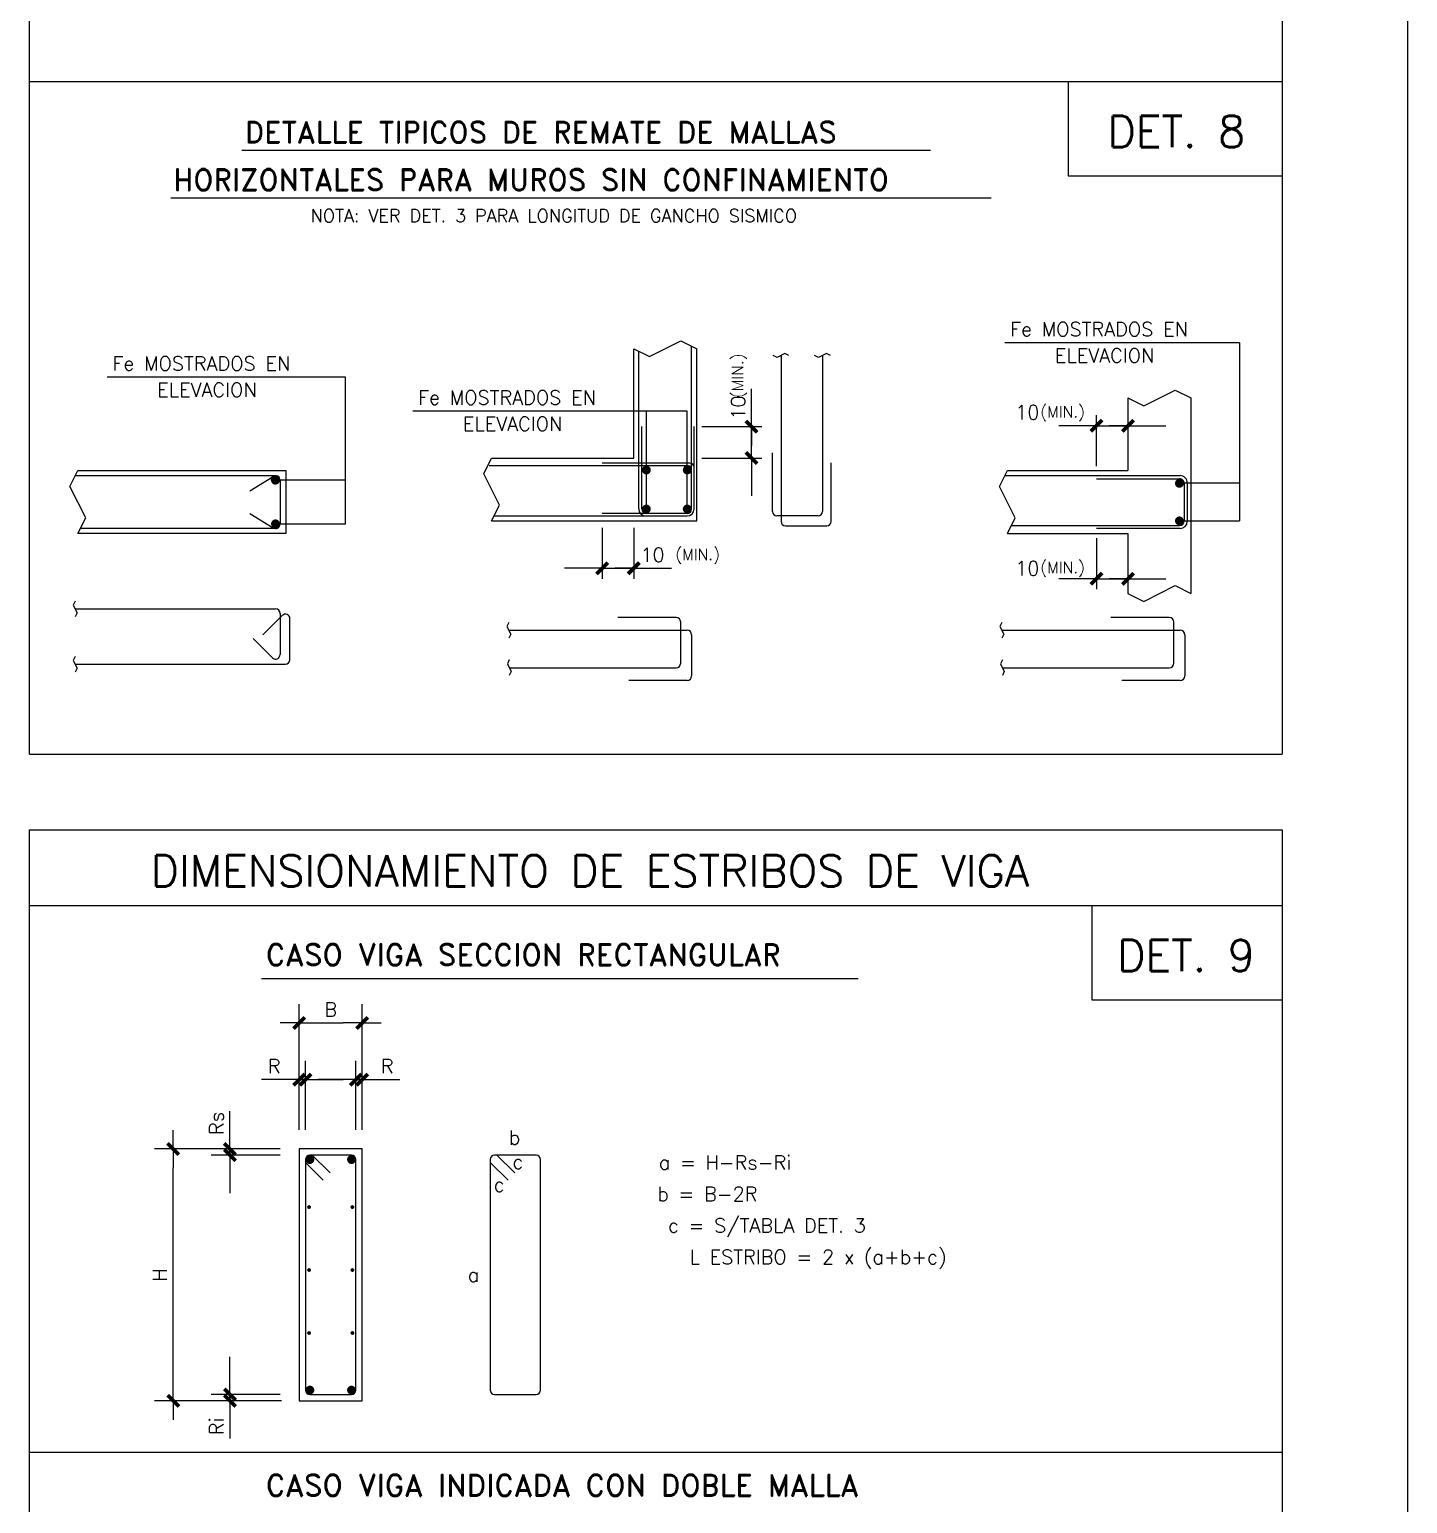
# Model space of a CAD drawing. Extents: x -5074 to 9257, y 66 to 14849.
# Drawn here: x 4593 to 5687, y 1033 to 2204 of the extents above; entities that cross this region are included whole.
import ezdxf
from ezdxf.enums import TextEntityAlignment as Align

# ---------------------------------------------------------------- set-up
doc = ezdxf.new("R2010")
doc.units = 0
doc.header["$LTSCALE"] = 30
doc.header["$MEASUREMENT"] = 0
doc.layers.get('0').update_dxf_attribs({"linetype": 'CONTINUOUS'})
for name, color, linetype in [('RLA-CONTORNOS', 3, 'CONTINUOUS'), ('RLA-CORTES', 5, 'CONTINUOUS'), ('RLA-FE', 7, 'CONTINUOUS'), ('RLA-FORMATO', 7, 'CONTINUOUS'), ('RLA-TEXTOS1', 9, 'CONTINUOUS')]:
    doc.layers.add(name, color=color, linetype=linetype)
doc.styles.add('ROMAND', font='romand', dxfattribs={"height": 31.5})
doc.styles.add('ROMANS', font='romans.shx', dxfattribs={"height": 11.25})
doc.dimstyles.new('ING20', dxfattribs={"dimscale": 50, "dimtxt": 0.27, "dimasz": 0.3, "dimexe": 0.3, "dimexo": 1, "dimgap": 0.1, "dimtad": 1, "dimlfac": 0.4, "dimzin": 12, "dimdsep": 46, "dimtxsty": 'ROMANS', "dimblk1": 'TICK1', "dimblk2": 'TICK1', "dimsah": 1, "dimcen": 0.09, "dimse1": 1, "dimse2": 1, "dimclrd": 2, "dimclre": 1, "dimclrt": 3, "dimadec": 0, "dimazin": 0, "dimtfac": 1, "dimtix": 1, "dimtmove": 2, "dimatfit": 3, "dimldrblk": 'TICK1', "dimfxl": 1, "dimtolj": 1, "dimtzin": 12, "dimarcsym": 0})

# ---------------------------------------------------------------- blocks, each defined once
blk = doc.blocks.new('TICK1')
at = {"color": 2}
for points in [[(0, 0), (-1, 0)], [(0, 0), (1, 0)]]:
    blk.add_lwpolyline(points, dxfattribs=at)
at = {"color": 2, "const_width": 0.2}
blk.add_lwpolyline([(-0.3, -0.3), (0.3, 0.3)], dxfattribs=at)
blk = doc.blocks.new('*D75')
at = {"layer": 'RLA-CORTES', "color": 2, "lineweight": -2, "transparency": 16777216}
for p, q in [((5166.1, 1903.5), (5166.1, 1918.5)), ((5166.1, 1863.5), (5166.1, 1888.5)), ((5166.1, 1848.5), (5166.1, 1833.5))]:
    blk.add_line(p, q, dxfattribs=at)
at = {"layer": 'RLA-CORTES', "color": 2, "lineweight": -2, "transparency": 16777216, "xscale": 15, "yscale": 15, "zscale": 15}
for p, rotation in [((5166.1, 1888.5), 270), ((5166.1, 1863.5), 90)]:
    blk.add_blockref('TICK1', p, dxfattribs=dict(at, rotation=rotation))
at = {"layer": 'RLA-CORTES', "color": 3, "transparency": 16777216, "insert": (5155.5, 1903.5), "char_height": 11.25, "attachment_point": 5, "rotation": 90, "style": 'ROMANS'}
blk.add_mtext('\\A1;10', dxfattribs=at)
blk = doc.blocks.new('*D76')
at = {"layer": 'RLA-CORTES', "color": 2, "lineweight": -2, "transparency": 16777216}
for p, q in [((5032.6, 1776), (5017.6, 1776)), ((5047.6, 1776), (5072.6, 1776)), ((5087.6, 1776), (5102.6, 1776))]:
    blk.add_line(p, q, dxfattribs=at)
at = {"layer": 'RLA-CORTES', "color": 2, "lineweight": -2, "transparency": 16777216, "xscale": 15, "yscale": 15, "zscale": 15}
blk.add_blockref('TICK1', (5047.6, 1776), dxfattribs=at)
at = {"layer": 'RLA-CORTES', "color": 2, "lineweight": -2, "transparency": 16777216, "xscale": 15, "yscale": 15, "zscale": 15, "rotation": 180}
blk.add_blockref('TICK1', (5072.6, 1776), dxfattribs=at)
at = {"layer": 'RLA-CORTES', "color": 3, "transparency": 16777216, "insert": (5087.5, 1786.6), "char_height": 11.25, "attachment_point": 5, "style": 'ROMANS'}
blk.add_mtext('\\A1;10', dxfattribs=at)
blk = doc.blocks.new('*D77')
at = {"layer": 'RLA-CORTES', "color": 2, "lineweight": -2, "transparency": 16777216}
for p, q in [((5425, 1889.1), (5410, 1889.1)), ((5440, 1889.1), (5465, 1889.1)), ((5480, 1889.1), (5495, 1889.1))]:
    blk.add_line(p, q, dxfattribs=at)
at = {"layer": 'RLA-CORTES', "color": 2, "lineweight": -2, "transparency": 16777216, "xscale": 15, "yscale": 15, "zscale": 15}
blk.add_blockref('TICK1', (5440, 1889.1), dxfattribs=at)
at = {"layer": 'RLA-CORTES', "color": 2, "lineweight": -2, "transparency": 16777216, "xscale": 15, "yscale": 15, "zscale": 15, "rotation": 180}
blk.add_blockref('TICK1', (5465, 1889.1), dxfattribs=at)
at = {"layer": 'RLA-CORTES', "color": 3, "transparency": 16777216, "insert": (5385, 1899.8), "char_height": 11.25, "attachment_point": 5, "style": 'ROMANS'}
blk.add_mtext('\\A1;10', dxfattribs=at)
blk = doc.blocks.new('*D78')
at = {"layer": 'RLA-CORTES', "color": 2, "lineweight": -2, "transparency": 16777216}
for p, q in [((5425, 1767.7), (5410, 1767.7)), ((5440, 1767.7), (5465, 1767.7)), ((5480, 1767.7), (5495, 1767.7))]:
    blk.add_line(p, q, dxfattribs=at)
at = {"layer": 'RLA-CORTES', "color": 2, "lineweight": -2, "transparency": 16777216, "xscale": 15, "yscale": 15, "zscale": 15}
blk.add_blockref('TICK1', (5440, 1767.7), dxfattribs=at)
at = {"layer": 'RLA-CORTES', "color": 2, "lineweight": -2, "transparency": 16777216, "xscale": 15, "yscale": 15, "zscale": 15, "rotation": 180}
blk.add_blockref('TICK1', (5465, 1767.7), dxfattribs=at)
at = {"layer": 'RLA-CORTES', "color": 3, "transparency": 16777216, "insert": (5385, 1775.9), "char_height": 11.25, "attachment_point": 5, "style": 'ROMANS'}
blk.add_mtext('\\A1;10', dxfattribs=at)
blk = doc.blocks.new('*D87')
at = {"layer": 'RLA-CORTES', "color": 2, "lineweight": -2, "transparency": 16777216}
blk.add_line((4822, 1415), (4842, 1415), dxfattribs=at)
at = {"layer": 'RLA-CORTES', "color": 2, "lineweight": -2, "transparency": 16777216, "xscale": 15, "yscale": 15, "zscale": 15, "rotation": 180}
blk.add_blockref('TICK1', (4807, 1415), dxfattribs=at)
at = {"layer": 'RLA-CORTES', "color": 2, "lineweight": -2, "transparency": 16777216, "xscale": 15, "yscale": 15, "zscale": 15}
blk.add_blockref('TICK1', (4857, 1415), dxfattribs=at)
at = {"layer": 'RLA-CORTES', "color": 3, "transparency": 16777216, "insert": (4832, 1425.7), "char_height": 11.25, "attachment_point": 5, "style": 'ROMANS'}
blk.add_mtext('\\A1;B', dxfattribs=at)
blk = doc.blocks.new('*D88')
at = {"layer": 'RLA-CORTES', "color": 2, "lineweight": -2, "transparency": 16777216}
blk.add_line((4707, 1130), (4707, 1300), dxfattribs=at)
at = {"layer": 'RLA-CORTES', "color": 2, "lineweight": -2, "transparency": 16777216, "xscale": 15, "yscale": 15, "zscale": 15}
for p, rotation in [((4707, 1315), 90), ((4707, 1115), 270)]:
    blk.add_blockref('TICK1', p, dxfattribs=dict(at, rotation=rotation))
at = {"layer": 'RLA-CORTES', "color": 3, "transparency": 16777216, "insert": (4696.4, 1215), "char_height": 11.25, "attachment_point": 5, "rotation": 90, "style": 'ROMANS'}
blk.add_mtext('\\A1;H ', dxfattribs=at)
blk = doc.blocks.new('*U85')
at = {"color": 2}
for p, q in [((10.3, 202.5), (24.5, 188.4)), ((5, 196.8), (19.1, 182.6))]:
    blk.add_line(p, q, dxfattribs=at)
at = {"layer": 'RLA-CORTES', "color": 2}
for p, q in [((5, 199), (5, 16)), ((41.5, 202.5), (8.5, 202.5)), ((45, 16), (45, 199)), ((8.5, 12.5), (41.5, 12.5))]:
    blk.add_line(p, q, dxfattribs=at)
for centre, start, end in [((8.5, 199), 90, 180), ((41.5, 199), 0, 90), ((8.5, 16), 180, 270), ((41.5, 16), 270, 0)]:
    blk.add_arc(centre, 3.5, start, end, dxfattribs=at)
blk = doc.blocks.new('*U82')
at = {"layer": 'RLA-CORTES', "color": 2, "const_width": 1.5}
for points in [[(0, -0.7, -1), (0, 0.8, -1)], [(34.4, -0.7, -1), (34.4, 0.8, -1)]]:
    blk.add_lwpolyline(points, format="xyb", close=True, dxfattribs=at)
blk = doc.blocks.new('*D89')
at = {"layer": 'RLA-CORTES', "color": 2, "lineweight": -2, "transparency": 16777216}
for p, q in [((4792, 1370), (4777, 1370)), ((4807, 1370), (4812, 1370)), ((4827, 1370), (4842, 1370))]:
    blk.add_line(p, q, dxfattribs=at)
at = {"layer": 'RLA-CORTES', "color": 2, "lineweight": -2, "transparency": 16777216, "xscale": 15, "yscale": 15, "zscale": 15}
blk.add_blockref('TICK1', (4807, 1370), dxfattribs=at)
at = {"layer": 'RLA-CORTES', "color": 2, "lineweight": -2, "transparency": 16777216, "xscale": 15, "yscale": 15, "zscale": 15, "rotation": 180}
blk.add_blockref('TICK1', (4812, 1370), dxfattribs=at)
at = {"layer": 'RLA-CORTES', "color": 3, "transparency": 16777216, "insert": (4787.1, 1380.7), "char_height": 11.25, "attachment_point": 5, "style": 'ROMANS'}
blk.add_mtext('\\A1;R', dxfattribs=at)
blk = doc.blocks.new('*D90')
at = {"layer": 'RLA-CORTES', "color": 2, "lineweight": -2, "transparency": 16777216}
for p, q in [((4837, 1370), (4822, 1370)), ((4857, 1370), (4852, 1370)), ((4872, 1370), (4887, 1370))]:
    blk.add_line(p, q, dxfattribs=at)
at = {"layer": 'RLA-CORTES', "color": 2, "lineweight": -2, "transparency": 16777216, "xscale": 15, "yscale": 15, "zscale": 15}
blk.add_blockref('TICK1', (4852, 1370), dxfattribs=at)
at = {"layer": 'RLA-CORTES', "color": 2, "lineweight": -2, "transparency": 16777216, "xscale": 15, "yscale": 15, "zscale": 15, "rotation": 180}
blk.add_blockref('TICK1', (4857, 1370), dxfattribs=at)
at = {"layer": 'RLA-CORTES', "color": 3, "transparency": 16777216, "insert": (4876.9, 1380.7), "char_height": 11.25, "attachment_point": 5, "style": 'ROMANS'}
blk.add_mtext('\\A1;R', dxfattribs=at)
blk = doc.blocks.new('*D91')
at = {"layer": 'RLA-CORTES', "color": 2, "lineweight": -2, "transparency": 16777216}
for p, q in [((4752, 1330), (4752, 1345)), ((4752, 1310), (4752, 1315)), ((4752, 1295), (4752, 1280))]:
    blk.add_line(p, q, dxfattribs=at)
at = {"layer": 'RLA-CORTES', "color": 2, "lineweight": -2, "transparency": 16777216, "xscale": 15, "yscale": 15, "zscale": 15}
for p, rotation in [((4752, 1315), 270), ((4752, 1310), 90)]:
    blk.add_blockref('TICK1', p, dxfattribs=dict(at, rotation=rotation))
at = {"layer": 'RLA-CORTES', "color": 3, "transparency": 16777216, "insert": (4741.4, 1335.3), "char_height": 11.25, "attachment_point": 5, "rotation": 90, "style": 'ROMANS'}
blk.add_mtext('\\A1;Rs ', dxfattribs=at)
blk = doc.blocks.new('*D92')
at = {"layer": 'RLA-CORTES', "color": 2, "lineweight": -2, "transparency": 16777216}
for p, q in [((4752, 1135), (4752, 1150)), ((4752, 1120), (4752, 1115)), ((4752, 1100), (4752, 1085))]:
    blk.add_line(p, q, dxfattribs=at)
at = {"layer": 'RLA-CORTES', "color": 2, "lineweight": -2, "transparency": 16777216, "xscale": 15, "yscale": 15, "zscale": 15}
for p, rotation in [((4752, 1120), 270), ((4752, 1115), 90)]:
    blk.add_blockref('TICK1', p, dxfattribs=dict(at, rotation=rotation))
at = {"layer": 'RLA-CORTES', "color": 3, "transparency": 16777216, "insert": (4741.4, 1094.8), "char_height": 11.25, "attachment_point": 5, "rotation": 90, "style": 'ROMANS'}
blk.add_mtext('\\A1;Ri ', dxfattribs=at)

msp = doc.modelspace()

# ---------------------------------------------------------------- linework, layer by layer
for p, q in [((5182.669, 1821.054), (5182.669, 1867.524)), ((5229.31, 1813.253), (5229.31, 1859.723)), ((5106.336, 1736.85), (5059.866, 1736.85)), ((5497.76, 1736.85), (5451.29, 1736.85)), ((5115.059, 1686.959), (5068.589, 1686.959)), ((5506.483, 1686.959), (5460.013, 1686.959))]:
    msp.add_line(p, q)
at = {"layer": 'RLA-CONTORNOS', "color": 2}
for points in [[(5195.785, 1944.913), (5192.654, 1946.478), (5186.39, 1943.347), (5183.259, 1944.913)], [(5228.719, 1944.879), (5225.588, 1946.445), (5219.325, 1943.313), (5216.193, 1944.879)], [(4629.255, 1749.943), (4627.69, 1746.812), (4630.821, 1740.548), (4629.255, 1737.417)], [(4973.452, 1733.009), (4971.886, 1729.878), (4975.018, 1723.615), (4973.452, 1720.483)], [(5364.876, 1733.009), (5363.31, 1729.878), (5366.442, 1723.615), (5364.876, 1720.483)], [(4629.255, 1706.018), (4627.69, 1702.886), (4630.821, 1696.623), (4629.255, 1693.491)], [(4973.821, 1703.326), (4972.255, 1700.195), (4975.386, 1693.931), (4973.821, 1690.8)], [(5365.244, 1703.326), (5363.679, 1700.195), (5366.81, 1693.931), (5365.244, 1690.8)]]:
    msp.add_lwpolyline(points, dxfattribs=at)
at = {"layer": 'RLA-CORTES', "color": 2}
for p, q in [((4592.888, 2162.507), (4592.888, 3109.547)), ((5587.446, 3109.547), (5587.446, 2162.507)), ((4592.888, 1628.337), (4592.888, 2162.507)), ((4592.888, 2162.507), (5587.446, 2162.507)), ((4592.888, 2162.507), (5587.446, 2162.507)), ((5417.446, 2162.507), (5417.446, 2087.507)), ((5587.446, 2162.507), (5587.446, 1628.337)), ((5417.446, 2087.507), (5587.446, 2087.507)), ((5085.089, 1944.065), (5110.089, 1956.565)), ((5110.089, 1956.565), (5122.589, 1950.315)), ((5072.589, 1950.315), (5085.089, 1944.065)), ((5076.589, 1823.054), (5076.589, 1948.315)), ((5118.589, 1823.054), (5118.589, 1952.315)), ((5464.981, 1911.238), (5477.481, 1904.988)), ((5477.481, 1904.988), (5502.481, 1917.488)), ((5502.481, 1917.488), (5514.981, 1911.238)), ((5079.089, 1823.054), (5079.089, 1888.524)), ((5120.589, 1823.054), (5120.589, 1888.524)), ((4953.486, 1851.024), (4959.736, 1863.524)), ((4625.005, 1841.024), (4631.255, 1853.524)), ((4629.255, 1849.524), (4788.116, 1849.524)), ((4965.986, 1826.024), (4953.486, 1851.024)), ((4957.736, 1857.524), (5115.059, 1857.524)), ((5117.059, 1859.524), (5047.589, 1859.524)), ((5363.005, 1841.024), (5369.255, 1853.524)), ((5367.255, 1849.524), (5506.489, 1849.524)), ((4637.505, 1816.024), (4625.005, 1841.024)), ((4767.779, 1837.457), (4786.27, 1848.873)), ((4791.827, 1845.962), (4791.827, 1810.945)), ((5375.505, 1816.024), (5363.005, 1841.024)), ((5439.981, 1847.024), (5506.489, 1847.024)), ((5509.513, 1843.889), (5509.513, 1813.566)), ((5512.012, 1843.826), (5512.012, 1813.066)), ((4959.736, 1813.524), (4965.986, 1826.024)), ((4631.255, 1803.524), (4637.505, 1816.024)), ((4767.779, 1819.59), (4786.27, 1808.175)), ((4961.736, 1817.524), (5115.059, 1817.524)), ((5115.059, 1819.524), (5047.589, 1819.524)), ((5369.255, 1803.524), (5375.505, 1816.024)), ((4788.179, 1807.524), (4633.255, 1807.524)), ((5372.506, 1810.025), (5505.983, 1810.036)), ((5506.483, 1807.535), (5439.981, 1807.535)), ((5464.981, 1755.972), (5477.481, 1749.722)), ((5477.481, 1749.722), (5502.481, 1762.222)), ((5502.481, 1762.222), (5514.981, 1755.972)), ((4592.888, 1628.337), (5587.446, 1628.337)), ((4592.888, 1037.782), (4592.888, 1568.337)), ((5436.321, 1508.326), (5436.321, 1433.326)), ((5436.321, 1433.326), (5587.446, 1433.326))]:
    msp.add_line(p, q, dxfattribs=at)
at = {"layer": 'RLA-CORTES', "color": 1}
for p, q in [((5553.63, 1954.957), (5367.215, 1954.957)), ((5553.63, 1954.957), (5553.63, 1813.696)), ((4843.792, 1927.683), (4654.581, 1927.683)), ((4843.792, 1810.962), (4843.792, 1927.683)), ((5115.059, 1900.659), (4897.242, 1900.659)), ((5082.619, 1823.054), (5082.619, 1900.659)), ((5115.059, 1823.054), (5115.059, 1900.659)), ((5439.981, 1857.041), (5439.981, 1897.444)), ((5126.604, 1888.524), (5174.383, 1888.524)), ((5126.604, 1863.524), (5174.383, 1863.524)), ((4786.249, 1846.086), (4843.792, 1846.086)), ((5504.62, 1843.87), (5553.63, 1843.87)), ((4786.249, 1811.165), (4843.792, 1811.165)), ((5047.589, 1808.069), (5047.589, 1767.666)), ((5072.589, 1808.069), (5072.589, 1767.666)), ((5504.554, 1813.696), (5553.63, 1813.696)), ((5439.981, 1799.852), (5439.981, 1759.448)), ((4807.021, 1330.038), (4807.021, 1430.038)), ((4857.021, 1330.038), (4857.021, 1430.038)), ((4812.021, 1330.038), (4812.021, 1385.038)), ((4852.021, 1330.038), (4852.021, 1385.038)), ((4792.021, 1315.038), (4692.021, 1315.038)), ((4792.021, 1310.038), (4737.021, 1310.038)), ((4793.07, 1115.038), (4692.021, 1115.038)), ((4792.021, 1120.038), (4737.021, 1120.038)), ((4592.888, 1074.188), (5587.446, 1074.188))]:
    msp.add_line(p, q, dxfattribs=at)
at = {"layer": 'RLA-CORTES'}
for p, q in [((5072.589, 1863.524), (5072.589, 1950.315)), ((5122.589, 1813.524), (5122.589, 1950.315)), ((5464.981, 1911.238), (5464.981, 1853.524)), ((5514.981, 1911.238), (5514.981, 1755.972)), ((4959.736, 1863.524), (5072.589, 1863.524)), ((4631.255, 1853.524), (4796.331, 1853.524)), ((4796.331, 1853.524), (4796.331, 1803.524)), ((5369.255, 1853.524), (5464.981, 1853.524)), ((4796.331, 1803.524), (4631.255, 1803.524)), ((4959.736, 1813.524), (5122.589, 1813.524)), ((5369.255, 1803.524), (5464.981, 1803.524)), ((5464.981, 1803.524), (5464.981, 1755.972)), ((4857.021, 1315.038), (4807.021, 1315.038)), ((4807.021, 1315.038), (4807.021, 1115.038)), ((4857.021, 1115.038), (4857.021, 1315.038)), ((4807.021, 1115.038), (4857.021, 1115.038))]:
    msp.add_line(p, q, dxfattribs=at)
at = {"layer": 'RLA-CORTES', "color": 7}
for p, q in [((5189.522, 1944.913), (5189.522, 1813.253)), ((5222.456, 1944.879), (5222.456, 1821.054)), ((5218.926, 1817.524), (5186.199, 1817.524)), ((5193.052, 1809.723), (5225.78, 1809.723)), ((4629.255, 1743.68), (4788.297, 1743.68)), ((4778.23, 1723.136), (4793.602, 1738.508)), ((4791.827, 1740.15), (4791.827, 1707.423)), ((4799.628, 1703.284), (4799.628, 1736.012)), ((5109.866, 1700.593), (5109.866, 1733.32)), ((5501.29, 1700.593), (5501.29, 1733.32)), ((4770.429, 1720.298), (4785.801, 1704.926)), ((4973.452, 1726.746), (5115.059, 1726.746)), ((5118.589, 1723.216), (5118.589, 1690.489)), ((5364.876, 1726.746), (5506.483, 1726.746)), ((5510.013, 1723.216), (5510.013, 1690.489)), ((4629.255, 1699.754), (4796.098, 1699.754)), ((4973.821, 1697.063), (5106.336, 1697.063)), ((5365.244, 1697.063), (5497.76, 1697.063)), ((4958.676, 1306.538), (4958.676, 1123.538)), ((4958.676, 1304.314), (4972.818, 1290.172)), ((4995.176, 1310.038), (4962.176, 1310.038)), ((4963.986, 1310.038), (4978.128, 1295.896)), ((4998.676, 1123.538), (4998.676, 1306.538)), ((4962.176, 1120.038), (4995.176, 1120.038))]:
    msp.add_line(p, q, dxfattribs=at)
at = {"layer": 'RLA-CORTES', "color": 2, "const_width": 3.5}
for points in [[(4786.366, 1845.883, 1), (4789.866, 1845.883, 1)], [(5080.92, 1853.976, 1), (5084.42, 1853.976, 1)], [(5113.309, 1853.994, 1), (5116.809, 1853.994, 1)], [(5504.053, 1843.389, 1), (5507.553, 1843.389, 1)], [(5084.369, 1823.054, -1), (5080.869, 1823.054, -1)], [(5113.309, 1823.054, 1), (5116.809, 1823.054, 1)], [(4786.429, 1811.27, 1), (4789.929, 1811.27, 1)], [(5504.053, 1813.635, 1), (5507.553, 1813.635, 1)], [(4813.771, 1306.538, 1), (4817.271, 1306.538, 1)], [(4846.771, 1306.538, 1), (4850.271, 1306.538, 1)], [(4813.771, 1123.538, 1), (4817.271, 1123.538, 1)], [(4846.771, 1123.538, 1), (4850.271, 1123.538, 1)]]:
    msp.add_lwpolyline(points, format="xyb", close=True, dxfattribs=at)
at = {"layer": 'RLA-CORTES', "color": 2}
msp.add_lwpolyline([(4592.888, 1568.337), (5587.446, 1568.337), (5587.446, 411.818), (4592.888, 411.818)], close=True, dxfattribs=at)
for centre, radius, start, end in [((4788.303, 1845.993), 3.525, 358.210384, 125.21478), ((5115.059, 1853.994), 3.53, 314.999232, 135.000768), ((5117.059, 1855.994), 3.53, 0, 90), ((5506.489, 1843.999), 5.525, 358.210384, 90), ((4788.303, 1845.993), 3.525, 125.21478, 181.789616), ((5505.989, 1843.499), 3.525, 358.210384, 90), ((5082.119, 1823.054), 5.53, 180, 270), ((5082.619, 1823.054), 3.53, 180, 270), ((5115.059, 1823.054), 3.53, 270, 0), ((5115.059, 1823.054), 5.53, 270, 0), ((4788.303, 1811.055), 3.525, 234.78522, 1.789616), ((5505.983, 1813.566), 3.53, 270.004704, 0), ((5506.483, 1813.066), 5.529, 270.004704, 0)]:
    msp.add_arc(centre, radius, start, end, dxfattribs=at)
at = {"layer": 'RLA-CORTES', "color": 7}
for centre, radius, start, end in [((5186.199, 1821.054), 3.53, 180, 270), ((5218.926, 1821.054), 3.53, 270, 0), ((5193.052, 1813.253), 3.53, 180, 270), ((5225.78, 1813.253), 3.53, 270, 0), ((4788.297, 1740.15), 3.53, 0, 90), ((4796.098, 1736.012), 3.53, 0, 135), ((5106.336, 1733.32), 3.53, 0, 90), ((5497.76, 1733.32), 3.53, 0, 90), ((5115.059, 1723.216), 3.53, 360, 90), ((5506.483, 1723.216), 3.53, 360, 90), ((4788.297, 1707.423), 3.53, 225, 0), ((4796.098, 1703.284), 3.53, 270, 0), ((5106.336, 1700.593), 3.53, 270, 0), ((5497.76, 1700.593), 3.53, 270, 0), ((5115.059, 1690.489), 3.53, 270, 360), ((5506.483, 1690.489), 3.53, 270, 360), ((4962.176, 1306.538), 3.5, 90, 180), ((4995.176, 1306.538), 3.5, 0, 90), ((4962.176, 1123.538), 3.5, 180, 270), ((4995.176, 1123.538), 3.5, 270, 0)]:
    msp.add_arc(centre, radius, start, end, dxfattribs=at)
at = {"layer": 'RLA-FORMATO', "color": 6, "linetype": 'Continuous'}
msp.add_line((5686.9, 4123.098), (5686.9, 68.098), dxfattribs=at)
at = {"layer": 'RLA-TEXTOS1', "color": 3}
for p, q in [((4761.556, 2108.031), (5308.23, 2108.031)), ((4705.228, 2070.21), (5356.261, 2070.21)), ((4777.215, 1450.299), (5250.675, 1450.299))]:
    msp.add_line(p, q, dxfattribs=at)
at = {"layer": 'RLA-TEXTOS1', "color": 2}
msp.add_line((4592.888, 1508.326), (5587.446, 1508.326), dxfattribs=at)

# ---------------------------------------------------------------- block references
at = {"layer": 'RLA-CORTES'}
for name, p in [('*U82', (4814.821, 1268.81)), ('*U82', (4814.821, 1218.81)), ('*U82', (4814.821, 1218.81)), ('*U82', (4814.821, 1168.81)), ('*U85', (4807.021, 1107.538))]:
    msp.add_blockref(name, p, dxfattribs=at)

# ---------------------------------------------------------------- texts
at = {"layer": 'RLA-CORTES', "color": 3}
for s, height, style, p in [('DETALLE TIPICOS DE REMATE DE MALLAS', 17, 'ROMAND', (4763.785, 2113.81)), ('HORIZONTALES PARA MUROS SIN CONFINAMIENTO', 17, 'ROMAND', (4706.92, 2075.99)), ('NOTA: VER DET. 3 PARA LONGITUD DE GANCHO SISMICO ', 10.285, 'ROMAND', (4816.114, 2050.739)), ('(MIN.)', 8.9999, 'ROMANS', (5395.363, 1895.734)), ('(MIN.)', 8.9999, 'ROMANS', (5105.634, 1782.55)), ('(MIN.)', 8.9999, 'ROMANS', (5395.363, 1772.157))]:
    msp.add_text(s, height=height, dxfattribs=dict(at, style=style)).set_placement(p)
at = {"layer": 'RLA-CORTES', "color": 5, "style": 'ROMANS'}
for s, p in [('DET. 8', (5503.327, 2110.264)), ('DET. 9', (5511.027, 1456.083))]:
    msp.add_text(s, height=25, dxfattribs=at).set_placement(p, align=Align.CENTER)
at = {"layer": 'RLA-CORTES', "color": 9, "style": 'ROMANS'}
for s, p in [('Fe MOSTRADOS EN', (5371.324, 1960.175)), ('Fe MOSTRADOS EN', (4658.691, 1932.901)), ('ELEVACION', (5406.891, 1939.322)), ('ELEVACION', (4694.258, 1912.048)), ('Fe MOSTRADOS EN', (4901.351, 1905.877)), ('ELEVACION', (4936.918, 1885.024))]:
    msp.add_text(s, height=11.25, dxfattribs=at).set_placement(p)
at = {"layer": 'RLA-CORTES', "color": 3, "style": 'ROMANS'}
msp.add_text('(MIN.)', height=8.9999, rotation=90, dxfattribs=at).set_placement((5159.499, 1911.069))
at = {"layer": 'RLA-CORTES', "color": 9, "style": 'ROMANS'}
for s, p in [('a = H-Rs-Ri', (5144.991, 1298.593)), ('b = B-2R', (5131.062, 1273.593)), ('c = S/TABLA DET. 3 ', (5182.223, 1248.593))]:
    msp.add_text(s, height=11.25, dxfattribs=at).set_placement(p, align=Align.CENTER)
msp.add_text('L ESTRIBO = 2 x (a+b+c)', height=11.25, dxfattribs=at).set_placement((5320.889, 1223.593), align=Align.RIGHT)
at = {"layer": 'RLA-FE', "color": 3, "style": 'ROMANS'}
msp.add_text('b', height=11.25, dxfattribs=at).set_placement((4978.044, 1318.379), align=Align.CENTER)
for s, p in [('c', (4984.909, 1299.188)), ('c', (4970.011, 1281.003)), ('a', (4949.9, 1209.512))]:
    msp.add_text(s, height=11.25, dxfattribs=at).set_placement(p, align=Align.RIGHT)
at = {"layer": 'RLA-TEXTOS1', "color": 5, "style": 'ROMANS'}
msp.add_text('DIMENSIONAMIENTO DE ESTRIBOS DE VIGA', height=25, dxfattribs=at).set_placement((4689.07, 1523.292))
at = {"layer": 'RLA-TEXTOS1', "color": 3, "style": 'ROMAND'}
for s, p in [('CASO VIGA SECCION RECTANGULAR', (4780.515, 1460.529)), ('CASO VIGA INDICADA CON DOBLE MALLA', (4780.515, 1039.411))]:
    msp.add_text(s, height=17.21591, dxfattribs=at).set_placement(p)

# ---------------------------------------------------------------- dimensions: what is measured, and where the dimension line sits
at = {"layer": 'RLA-CORTES', "color": 2}
dim = msp.add_linear_dim(base=(5166.087, 1888.524), p1=(5171.657, 1863.524), p2=(5171.657, 1888.524), angle=90, text='10', dimstyle='ING20', dxfattribs=at)
dim.commit()
dim.dimension.update_dxf_attribs({"geometry": '*D75', "text_midpoint": (5155.462, 1903.473), "dimtype": 160})
for base, p1, p2, picture, middle in [((5464.981, 1889.147), (5439.981, 1883.577), (5464.981, 1883.577), '*D77', (5385.044, 1899.772)), ((5072.589, 1775.963), (5047.589, 1770.392), (5072.589, 1770.392), '*D76', (5087.538, 1786.588)), ((5464.981, 1767.745), (5439.981, 1773.315), (5464.981, 1773.315), '*D78', (5385.044, 1775.883))]:
    dim = msp.add_linear_dim(base=base, p1=p1, p2=p2, text='10', dimstyle='ING20', dxfattribs=at)
    dim.commit()
    dim.dimension.update_dxf_attribs({"geometry": picture, "text_midpoint": middle, "dimtype": 160})
at = {"layer": 'RLA-CORTES'}
dim = msp.add_linear_dim(base=(4857.021, 1415.038), p1=(4807.021, 1415.038), p2=(4857.021, 1415.038), text='B', dimstyle='ING20', dxfattribs=at)
dim.commit()
dim.dimension.update_dxf_attribs({"geometry": '*D87', "text_midpoint": (4832.021, 1425.663)})
dim = msp.add_linear_dim(base=(4812.021, 1370.038), p1=(4807.021, 1370.038), p2=(4812.021, 1370.038), text='R', dimstyle='ING20', dxfattribs=at)
dim.commit()
dim.dimension.update_dxf_attribs({"geometry": '*D89', "text_midpoint": (4787.094, 1380.663), "dimtype": 160})
for base, p1, p2, angle, text, picture, middle in [((4852.021, 1370.038), (4857.021, 1370.038), (4852.021, 1370.038), 180, 'R', '*D90', (4876.949, 1380.663)), ((4752.021, 1315.038), (4752.021, 1310.038), (4752.021, 1315.038), 90, 'Rs ', '*D91', (4741.396, 1335.279)), ((4752.021, 1115.038), (4752.021, 1120.038), (4752.021, 1115.038), 270, 'Ri ', '*D92', (4741.396, 1094.797))]:
    dim = msp.add_linear_dim(base=base, p1=p1, p2=p2, angle=angle, text=text, dimstyle='ING20', dxfattribs=at)
    dim.commit()
    dim.dimension.update_dxf_attribs({"geometry": picture, "text_midpoint": middle, "dimtype": 160})
dim = msp.add_linear_dim(base=(4707.021, 1315.038), p1=(4707.021, 1115.038), p2=(4707.021, 1315.038), angle=90, text='H ', dimstyle='ING20', dxfattribs=at)
dim.commit()
dim.dimension.update_dxf_attribs({"geometry": '*D88', "text_midpoint": (4696.396, 1215.038)})

doc.saveas('drawing.dxf')
